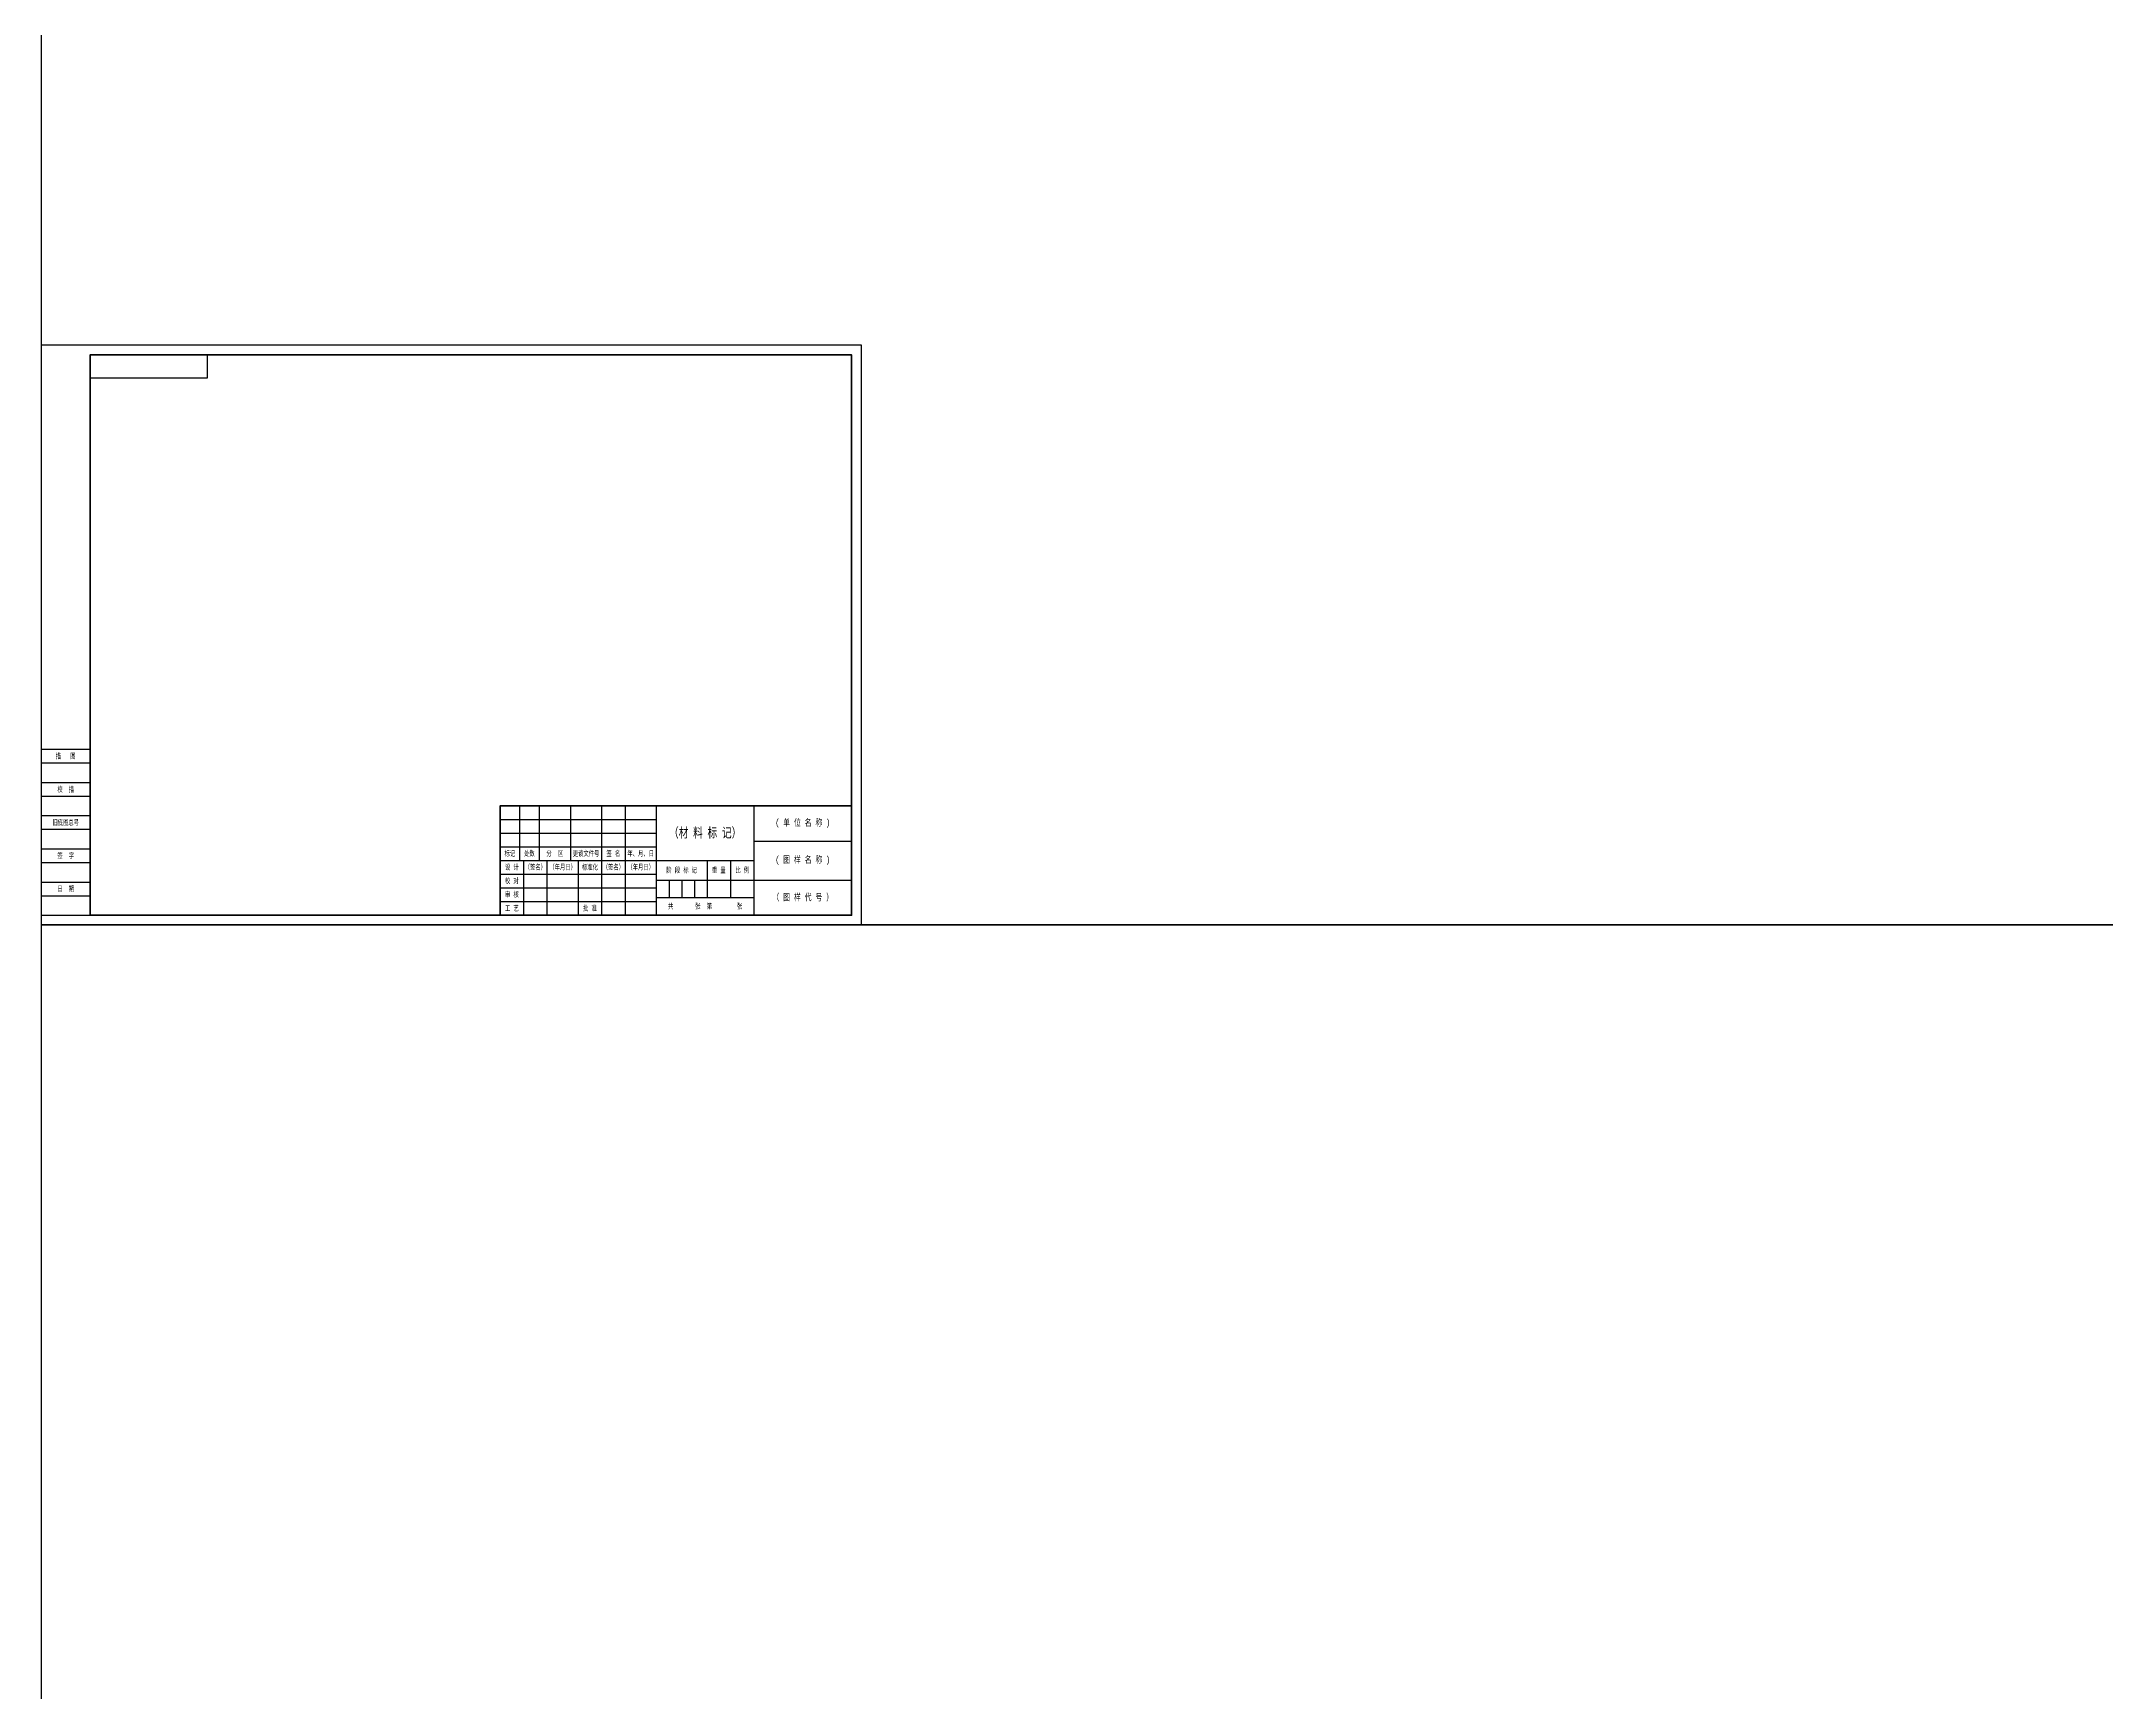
# Model space of a CAD drawing. Header units: millimetres. Extents: x -242 to 4956, y 0 to 6520.
# Drawn here: x 0 to 1058, y 846 to 1692 of the extents above; entities that cross this region are included whole.
import ezdxf
from ezdxf.enums import TextEntityAlignment as Align

# ---------------------------------------------------------------- set-up
doc = ezdxf.new("R2010")
doc.units = ezdxf.units.MM
doc.styles.add('样式 1', font='', dxfattribs={"width": 0.71})
doc.styles.get('样式 1').set_extended_font_data('SimSun')

msp = doc.modelspace()

# ---------------------------------------------------------------- linework, layer by layer
for p, q in [((0, 1329), (25, 1329)), ((0, 1322), (25, 1322)), ((0, 1312), (25, 1312)), ((0, 1305), (25, 1305)), ((0, 1295), (25, 1295)), ((235, 1293), (315, 1293)), ((245, 1300), (245, 1272)), ((255, 1300), (255, 1272)), ((271, 1300), (271, 1272)), ((287, 1300), (287, 1244)), ((299, 1300), (299, 1244)), ((315, 1300), (315, 1244)), ((365, 1300), (365, 1244)), ((0, 1288), (25, 1288)), ((235, 1286), (315, 1286)), ((365, 1282), (415, 1282)), ((0, 1278), (25, 1278)), ((0, 1271), (25, 1271)), ((235, 1279), (315, 1279)), ((235, 1272), (365, 1272)), ((247, 1272), (247, 1244)), ((259, 1272), (259, 1244)), ((275, 1272), (275, 1244)), ((341, 1272), (341, 1253)), ((353, 1272), (353, 1253)), ((0, 1261), (25, 1261)), ((235, 1265), (315, 1265)), ((315, 1262), (415, 1262)), ((321.5, 1262), (321.5, 1253)), ((328, 1262), (328, 1253)), ((334.5, 1262), (334.5, 1253)), ((0, 1254), (25, 1254)), ((235, 1258), (315, 1258)), ((235, 1251), (315, 1251)), ((315, 1253), (365, 1253)), ((0, 1244), (25, 1244))]:
    msp.add_line(p, q)
for points in [[(0, 1239), (1239, 1239), (1239, 2478), (0, 2478)], [(0, 1239), (420, 1239), (420, 1536), (0, 1536)], [(85, 1519), (25, 1519), (25, 1531), (85, 1531)], [(0, 0), (1239, 0), (1239, 1239), (0, 1239)]]:
    msp.add_lwpolyline(points, close=True)
at = {"lineweight": 70}
for points in [[(25, 1244), (415, 1244), (415, 1531), (25, 1531)], [(415, 1244), (235, 1244), (235, 1300), (415, 1300)]]:
    msp.add_lwpolyline(points, close=True, dxfattribs=at)

# ---------------------------------------------------------------- texts
at = {"style": '样式 1', "width": 0.7}
for s, p in [('描   图', (12.5, 1325.5)), ('校  描', (12.5, 1308.5)), ('旧底图总号', (12.5, 1291.5)), ('签  字', (12.5, 1274.5)), ('日  期', (12.5, 1257.6))]:
    msp.add_text(s, height=2.75, dxfattribs=at).set_placement(p, align=Align.MIDDLE_CENTER)
at = {"attachment_point": 5, "style": '样式 1'}
for s, width, insert, char_height in [('( 单 位 名 称 )', 50, (390, 1291), 3.5), ('（材 料 标 记）', 55.823, (340, 1286), 5), ('标记', 10, (240, 1275.5), 2.75), ('设 计', 12, (241, 1268.5), 2.75), ('{\\fFangSong_GB2312|b0|i0|c134|p49;处数}', 10, (250, 1275.5), 2.75), ('（签名）', 12, (253, 1268.5), 2.75), ('分  区', 16, (263, 1275.5), 2.75), ('（年月日）', 16, (267, 1268.5), 2.75), ('更该文件号', 18.974, (279, 1275.5), 2.75), ('标准化', 12, (281, 1268.5), 2.75), ('（签名）', 12, (293, 1268.5), 2.75), ('年、月、日', 16, (307, 1275.5), 2.75), ('（年月日）', 16, (307, 1268.5), 2.75), ('( 图 样 名 称 )', 50, (390, 1272), 3.5), ('校 对', 12, (241, 1261.5), 2.75), ('阶 段 标 记', 26, (328, 1267), 2.75), ('重 量', 12, (347, 1267), 2.75), ('比 例', 12, (359, 1267), 2.75), ('工 艺', 12, (241, 1247.5), 2.75), ('审 核', 12, (241, 1254.5), 2.75), ('批 准', 12, (281, 1247.5), 2.75), ('共       张  第        张', 50, (340, 1248.5), 2.75), ('（ 图 样 代 号 ）', 50, (390, 1253), 3.5)]:
    msp.add_mtext_dynamic_manual_height_columns(s, width=width, gutter_width=12.5, heights=[0], dxfattribs=dict(at, insert=insert, char_height=char_height))
at = {"insert": (293, 1275.5), "char_height": 2.75, "attachment_point": 5, "style": '样式 1'}
msp.add_mtext_dynamic_auto_height_columns('签 名', width=12, gutter_width=12.5, height=7, count=1, dxfattribs=at)

doc.saveas('drawing.dxf')
